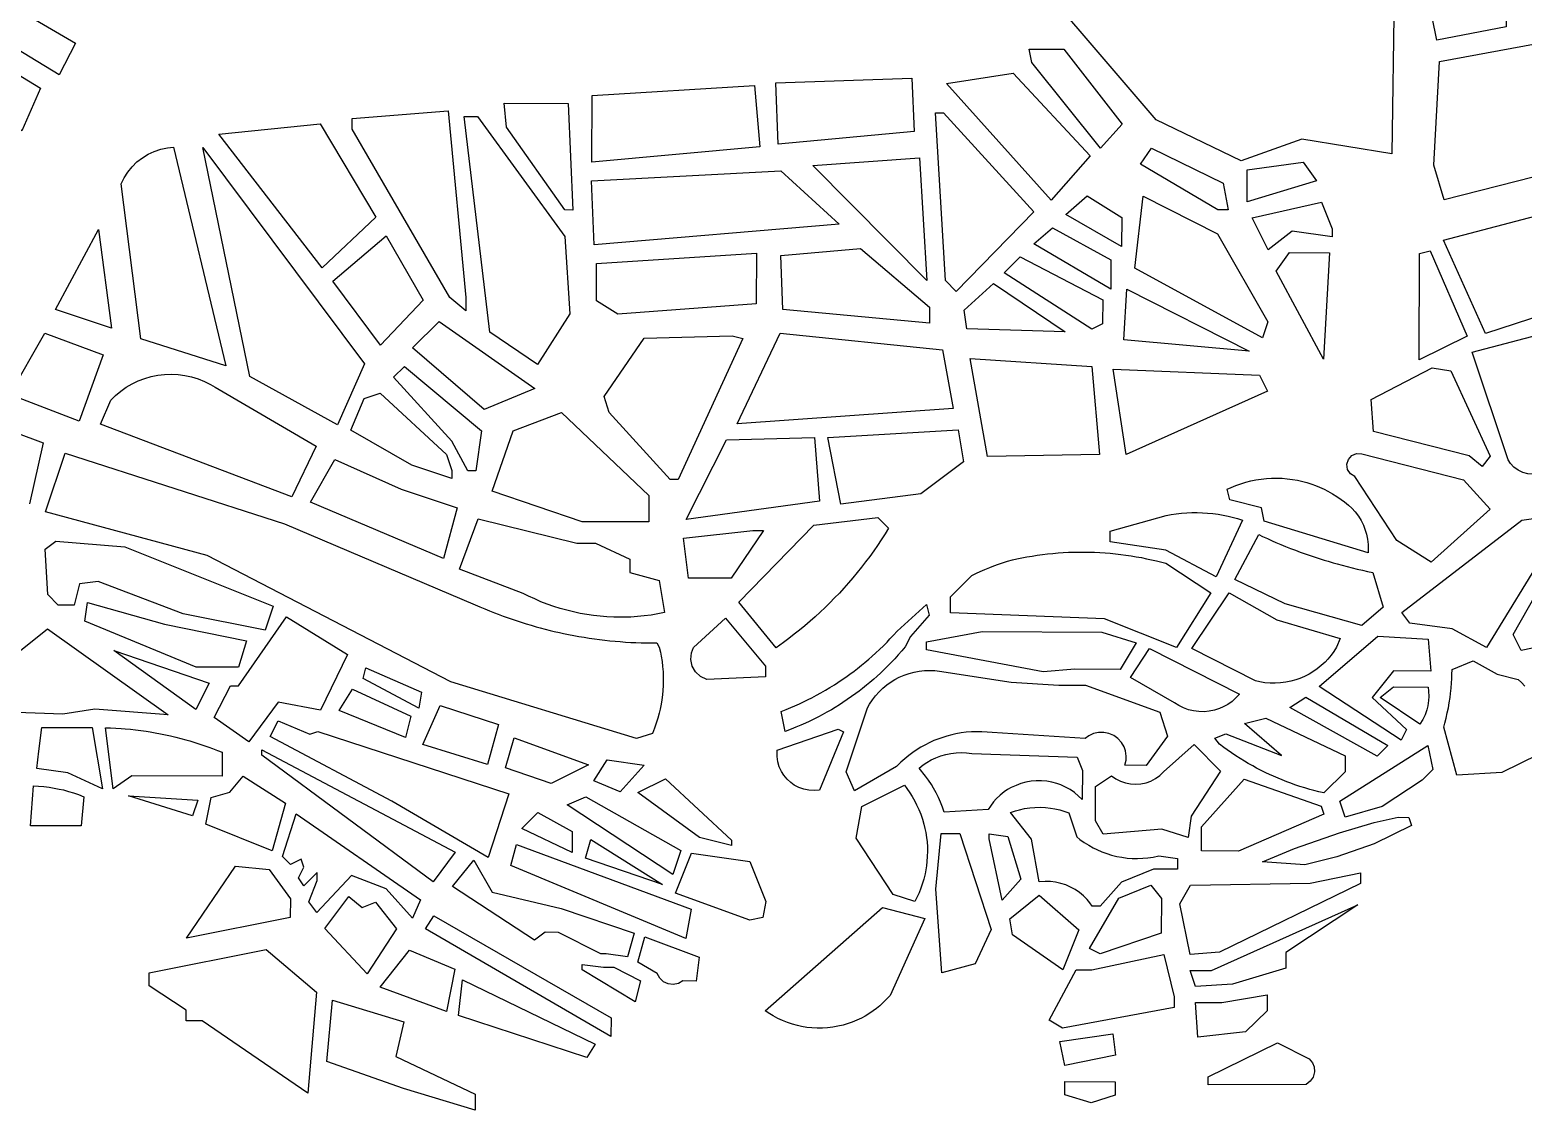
# Model space of a CAD drawing. Extents: x 407811 to 416949, y 4498993 to 4508589.
# Drawn here: x 411523 to 412237, y 4498993 to 4499510 of the extents above; entities that cross this region are included whole.
import ezdxf

# ---------------------------------------------------------------- set-up
doc = ezdxf.new("R2010")
doc.units = 0
doc.header["$LTSCALE"] = 40
doc.header["$MEASUREMENT"] = 0
doc.layers.add('υπόλοιπο θεσσαλονίκης', color=7, linetype='CONTINUOUS')

msp = doc.modelspace()

# ---------------------------------------------------------------- linework, layer by layer
at = {"layer": 'υπόλοιπο θεσσαλονίκης'}
for points in [[(411988.48, 4499884.33), (412034.96, 4499858.77), (412076.79, 4499806.49), (412115.13, 4499733.29), (412175.54, 4499527.64), (412174.38, 4499450.96), (412131.39, 4499457.93), (412102.35, 4499447.47), (412061.68, 4499467.22), (411985, 4499556.69), (411994.29, 4499728.64), (411988.48, 4499884.33)], [(412179.7, 4499585.67), (412224.38, 4499607.17), (412229.47, 4499607.15), (412229.06, 4499511.57), (412195.91, 4499505.32), (412179.7, 4499585.67)], [(411499.15, 4499511.72), (411505.58, 4499526.99), (411544.97, 4499503.9), (411537.26, 4499488.64), (411499.15, 4499511.72)], [(412197.14, 4499495.13), (412272.36, 4499508.86), (412268.27, 4499446.45), (412199.4, 4499428.86), (412194.38, 4499445.45), (412197.14, 4499495.13)], [(411471.08, 4499500.35), (411496.56, 4499501.53), (411528.32, 4499482.3), (411519.32, 4499461.94), (411471.08, 4499500.35)], [(412035.06, 4499453.6), (412002.24, 4499494.57), (412001, 4499500.95), (412017.56, 4499500.88), (412045.43, 4499465.1), (412035.06, 4499453.6)], [(411879.91, 4499484.83), (411944.89, 4499487.14), (411946.05, 4499461.64), (411881.06, 4499455.52), (411879.91, 4499484.83)], [(412011.44, 4499428.65), (411961.44, 4499484.53), (411993.3, 4499489.51), (412030.07, 4499449.87), (412011.44, 4499428.65)], [(411791.99, 4499478.78), (411869.72, 4499483.6), (411872.14, 4499454.27), (411791.85, 4499446.92), (411791.99, 4499478.78)], [(411749.94, 4499475.12), (411780.51, 4499475), (411782.84, 4499424.02), (411779.02, 4499424.04), (411751.16, 4499463.65), (411749.94, 4499475.12)], [(411723.17, 4499471.39), (411731.7, 4499382.16), (411731.68, 4499375.78), (411724.06, 4499382.18), (411677.28, 4499462.63), (411677.3, 4499467.73), (411723.17, 4499471.39)], [(411730.8, 4499468.81), (411737.17, 4499468.79), (411778.96, 4499411.29), (411781.35, 4499374.33), (411765.96, 4499350.18), (411743.1, 4499365.55), (411730.8, 4499468.81)], [(411961.03, 4499390.23), (411956.28, 4499470.53), (411960.1, 4499470.52), (412003.21, 4499423.21), (411966.1, 4499385.11), (411961.03, 4499390.23)], [(411662.98, 4499396.43), (411613.57, 4499460.32), (411662, 4499465.24), (411688.56, 4499420.54), (411662.98, 4499396.43)], [(411576.21, 4499362.35), (411566.92, 4499436.53), (411568.34, 4499439.45), (411570.08, 4499442.19), (411572.12, 4499444.72), (411574.44, 4499447), (411577, 4499449), (411579.77, 4499450.68), (411582.72, 4499452.06), (411585.8, 4499453.08), (411588.98, 4499453.75), (411591.89, 4499454.03), (411616.92, 4499349.45), (411576.21, 4499362.35)], [(411628.36, 4499344.31), (411605.9, 4499453.99), (411683.16, 4499350.48), (411670.3, 4499321.22), (411628.36, 4499344.31)], [(412054.26, 4499445.95), (412059.39, 4499453.58), (412093.71, 4499436.89), (412096.2, 4499424.13), (412091.11, 4499424.16), (412054.26, 4499445.95)], [(411948.54, 4499448.9), (411952.11, 4499390.27), (411897.57, 4499445.26), (411948.54, 4499448.9)], [(412105.2, 4499443.22), (412131.97, 4499446.95), (412138.3, 4499438), (412105.14, 4499427.93), (412105.2, 4499443.22)], [(411791.81, 4499438), (411882.28, 4499442.77), (411910.19, 4499417.17), (411792.96, 4499407.42), (411791.81, 4499438)], [(412018.49, 4499421.88), (412028.72, 4499430.76), (412045.23, 4499420.51), (412045.17, 4499406.49), (412018.49, 4499421.88)], [(412091.06, 4499412.69), (412115.08, 4499370.56), (412112.5, 4499362.92), (412051.5, 4499396.27), (412055.47, 4499430.66), (412091.06, 4499412.69)], [(412107.65, 4499420.27), (412140.8, 4499427.8), (412145.84, 4499415.03), (412145.83, 4499411.21), (412126.73, 4499413.83), (412115.23, 4499404.96), (412107.65, 4499420.27)], [(412199.12, 4499409.53), (412265.23, 4499426.98), (412276.43, 4499383.65), (412219.2, 4499364.88), (412199.12, 4499409.53)], [(411535.51, 4499376.51), (411556.05, 4499414.66), (411562.22, 4499367.49), (411535.51, 4499376.51)], [(411668.05, 4499390.04), (411693.62, 4499411.6), (411711.32, 4499380.96), (411690.84, 4499359.37), (411668.05, 4499390.04)], [(412003.14, 4499407.91), (412012.09, 4499415.53), (412040.05, 4499400.13), (412039.99, 4499386.11), (412003.14, 4499407.91)], [(411794.19, 4499398.49), (411870.64, 4499403.31), (411870.54, 4499379.1), (411804.28, 4499374.24), (411794.12, 4499380.65), (411794.19, 4499398.49)], [(411882.26, 4499402.24), (411920.33, 4499405.68), (411953.33, 4499377.52), (411953.3, 4499369.87), (411883.27, 4499376.5), (411882.26, 4499402.24)], [(411989.05, 4499393.94), (411996.75, 4499401.57), (412036.15, 4499381.03), (412036.1, 4499369.56), (412030.99, 4499367.03), (411989.05, 4499393.94)], [(412119.01, 4499394.74), (412125.41, 4499403.65), (412144.52, 4499403.57), (412141.75, 4499352.61), (412119.01, 4499394.74)], [(412210.31, 4499363.66), (412187.4, 4499352.34), (412187.66, 4499403.23), (412192.75, 4499404.47), (412210.31, 4499363.66)], [(411983.95, 4499388.87), (412018.25, 4499365.8), (411971.12, 4499367.26), (411969.89, 4499376.18), (411983.95, 4499388.87)], [(412047.63, 4499386.1), (412106.1, 4499356.56), (412046.25, 4499361.89), (412047.63, 4499386.1)], [(412212.81, 4499356.01), (412278.92, 4499373.46), (412281.41, 4499364.54), (412315.72, 4499370.71), (412322.07, 4499370.68), (412325.81, 4499359.2), (412246.79, 4499298.56), (412244.39, 4499297.86), (412241.91, 4499297.61), (412239.42, 4499297.82), (412237.01, 4499298.48), (412234.76, 4499299.55), (412232.75, 4499301.03), (412231.03, 4499302.84), (412229.92, 4499304.5), (412212.81, 4499356.01)], [(411706.12, 4499358.04), (411718.92, 4499370.74), (411764.64, 4499338.71), (411740.39, 4499328.6), (411706.12, 4499358.04)], [(411530.36, 4499365.07), (411558.34, 4499354.76), (411546.74, 4499322.95), (411513.68, 4499335.82), (411530.36, 4499365.07)], [(411816.97, 4499362.73), (411859.01, 4499363.85), (411864.1, 4499362.56), (411833.24, 4499295.13), (411829.41, 4499295.14), (411800.25, 4499327.11), (411797.74, 4499334.77), (411816.97, 4499362.73)], [(411881.94, 4499365.04), (411959.61, 4499357.11), (411964.59, 4499329.05), (411861.38, 4499321.79), (411881.94, 4499365.04)], [(411972.83, 4499353.05), (412030.91, 4499349.2), (412034.55, 4499307.14), (411981.05, 4499306.06), (411972.83, 4499353.05)], [(411648.49, 4499286.89), (411556.93, 4499321.63), (411561.88, 4499333.03), (411564.19, 4499335.31), (411566.68, 4499337.39), (411569.34, 4499339.26), (411572.14, 4499340.91), (411575.07, 4499342.31), (411578.11, 4499343.47), (411581.23, 4499344.37), (411584.41, 4499345.01), (411587.64, 4499345.4), (411590.89, 4499345.5), (411594.13, 4499345.34), (411597.35, 4499344.91), (411600.53, 4499344.21), (411603.63, 4499343.26), (411606.65, 4499342.05), (411609.56, 4499340.6), (411611.78, 4499339.27), (411660.06, 4499311.06), (411648.49, 4499286.89)], [(411697.15, 4499344.06), (411702.26, 4499349.14), (411739.07, 4499318.42), (411736.44, 4499299.32), (411732.62, 4499299.33), (411725.04, 4499313.38), (411697.15, 4499344.06)], [(412041.1, 4499347.89), (412111.15, 4499345.08), (412114.94, 4499337.41), (412047.29, 4499307.09), (412041.1, 4499347.89)], [(412164.45, 4499333.37), (412193.73, 4499348.48), (412202.61, 4499347.16), (412221.44, 4499306.34), (412217.6, 4499301.27), (412211.28, 4499306.4), (412165.64, 4499318.1), (412164.45, 4499333.37)], [(411676.65, 4499318.64), (411683.09, 4499333.91), (411690.74, 4499336.43), (411722.46, 4499307.01), (411724.98, 4499299.35), (411724.96, 4499295.53), (411705.88, 4499301.97), (411676.65, 4499318.64)], [(411744.22, 4499289.47), (411754.36, 4499318.36), (411777.33, 4499327.2), (411819.19, 4499287.53), (411819.14, 4499274.8), (411787.29, 4499274.91), (411744.22, 4499289.47)], [(411904.66, 4499315.25), (411967.09, 4499318.85), (411969.57, 4499303.55), (411949.13, 4499288.34), (411910.89, 4499283.38), (411904.66, 4499315.25)], [(411856.25, 4499314.16), (411898.29, 4499315.28), (411900.7, 4499284.69), (411836.98, 4499276.01), (411856.25, 4499314.16)], [(411540.11, 4499307.67), (411644.9, 4499273.91), (411736.11, 4499235.22), (411738.39, 4499234.22), (411740.69, 4499233.24), (411743.01, 4499232.29), (411745.33, 4499231.37), (411747.19, 4499230.64), (411749.53, 4499229.78), (411751.42, 4499229.09), (411753.78, 4499228.28), (411755.67, 4499227.63), (411758.05, 4499226.86), (411760.43, 4499226.12), (411762.83, 4499225.4), (411765.23, 4499224.71), (411767.16, 4499224.18), (411769.57, 4499223.54), (411772, 4499222.94), (411773.94, 4499222.47), (411776.38, 4499221.92), (411778.33, 4499221.49), (411780.78, 4499220.99), (411783.24, 4499220.51), (411785.69, 4499220.07), (411788.16, 4499219.65), (411790.63, 4499219.27), (411793.1, 4499218.91), (411795.58, 4499218.59), (411798.06, 4499218.29), (411800.54, 4499218.02), (411803.03, 4499217.78), (411805.52, 4499217.56), (411808.02, 4499217.38), (411810.51, 4499217.23), (411813.01, 4499217.11), (411815.5, 4499217.02), (411818, 4499216.95), (411820.5, 4499216.92), (411823, 4499216.92), (411824.12, 4499214.99), (411824.68, 4499212.56), (411825.06, 4499210.59), (411825.45, 4499208.13), (411825.74, 4499205.65), (411825.94, 4499203.15), (411826.03, 4499201.15), (411826.06, 4499199.15), (411826.01, 4499196.65), (411825.86, 4499194.17), (411825.67, 4499192.17), (411825.36, 4499189.69), (411825.03, 4499187.72), (411824.55, 4499185.27), (411824.09, 4499183.32), (411823.43, 4499180.91), (411822.69, 4499178.53), (411821.85, 4499176.17), (411820.85, 4499173.68), (411813.22, 4499171.18), (411724.49, 4499198.39), (411608.01, 4499258.84), (411530.67, 4499279.63), (411540.11, 4499307.67)], [(411657.4, 4499284.31), (411668.95, 4499304.66), (411700.74, 4499290.53), (411727.45, 4499281.5), (411720.98, 4499257.32), (411657.4, 4499284.31)], [(412208.68, 4499294.96), (412221.31, 4499280.89), (412193.25, 4499255.6), (412176.8, 4499265.87), (412156.64, 4499296.51), (412154.54, 4499297.84), (412153.2, 4499299.92), (412152.86, 4499302.38), (412153.59, 4499304.75), (412155.25, 4499306.59), (412157.54, 4499307.55), (412160.02, 4499307.46), (412208.68, 4499294.96)], [(412095.67, 4499290.49), (412097.49, 4499291.33), (412099.8, 4499292.27), (412102.16, 4499293.1), (412104.55, 4499293.83), (412106.97, 4499294.44), (412109.42, 4499294.94), (412111.89, 4499295.32), (412114.38, 4499295.58), (412116.87, 4499295.73), (412119.37, 4499295.76), (412121.87, 4499295.68), (412124.36, 4499295.48), (412126.84, 4499295.16), (412129.3, 4499294.73), (412131.25, 4499294.3), (412133.67, 4499293.66), (412136.05, 4499292.92), (412137.93, 4499292.23), (412139.79, 4499291.48), (412142.06, 4499290.45), (412143.85, 4499289.54), (412146.03, 4499288.33), (412148.15, 4499287), (412150.2, 4499285.59), (412151.8, 4499284.38), (412153.73, 4499282.8), (412155.19, 4499281.43), (412156.87, 4499279.58), (412158.38, 4499277.59), (412159.69, 4499275.46), (412160.8, 4499273.23), (412161.7, 4499270.9), (412162.26, 4499268.97), (412162.76, 4499266.53), (412163.04, 4499264.04), (412162.99, 4499260.05), (412113.37, 4499275.13), (412112.13, 4499281.5), (412096.92, 4499285.4), (412095.67, 4499290.49)], [(411728.6, 4499252.19), (411737.62, 4499276.37), (411784.7, 4499264.73), (411793.62, 4499264.69), (411810.14, 4499256.99), (411810.12, 4499250.62), (411824.11, 4499246.74), (411826.59, 4499231.44), (411823.4, 4499230.82), (411820.2, 4499230.28), (411816.97, 4499229.87), (411813.74, 4499229.55), (411810.5, 4499229.34), (411807.25, 4499229.24), (411802.37, 4499229.28), (411799.13, 4499229.43), (411795.89, 4499229.69), (411792.66, 4499230.06), (411789.44, 4499230.53), (411786.24, 4499231.1), (411783.07, 4499231.78), (411779.91, 4499232.56), (411776.78, 4499233.43), (411773.68, 4499234.42), (411770.62, 4499235.5), (411767.59, 4499236.68), (411764.6, 4499237.96), (411761.66, 4499239.33), (411759.12, 4499240.61), (411728.6, 4499252.19)], [(411862.24, 4499236.45), (411898.11, 4499273.23), (411928.7, 4499276.94), (411933.77, 4499271.82), (411932.06, 4499269.06), (411930.3, 4499266.33), (411928.49, 4499263.62), (411926.64, 4499260.96), (411924.74, 4499258.32), (411922.8, 4499255.71), (411920.81, 4499253.14), (411918.78, 4499250.6), (411916.71, 4499248.1), (411914.59, 4499245.63), (411912.43, 4499243.21), (411910.23, 4499240.81), (411907.99, 4499238.46), (411905.71, 4499236.15), (411903.39, 4499233.87), (411901.03, 4499231.63), (411898.64, 4499229.43), (411896.2, 4499227.28), (411893.73, 4499225.17), (411891.23, 4499223.1), (411888.68, 4499221.07), (411886.11, 4499219.09), (411883.5, 4499217.15), (411880.02, 4499214.67), (411862.24, 4499236.45)], [(412090.38, 4499248.53), (412066.32, 4499261.39), (412039.68, 4499265.36), (412039.71, 4499270.44), (412066.41, 4499277.93), (412068.87, 4499278.37), (412071.34, 4499278.72), (412073.83, 4499278.98), (412076.32, 4499279.16), (412078.82, 4499279.26), (412081.32, 4499279.27), (412083.81, 4499279.19), (412086.31, 4499279.03), (412088.8, 4499278.78), (412091.27, 4499278.46), (412093.74, 4499278.04), (412096.19, 4499277.54), (412098.62, 4499276.96), (412100.54, 4499276.43), (412102.93, 4499275.7), (412090.38, 4499248.53)], [(412179.16, 4499231.5), (412236.51, 4499275.72), (412245.41, 4499276.94), (412252.98, 4499267.99), (412249.14, 4499262.92), (412219.69, 4499214.73), (412203.24, 4499223.73), (412182.94, 4499226.39), (412179.16, 4499231.5)], [(411835.66, 4499267.09), (411868.8, 4499270.78), (411873.89, 4499270.77), (411858.51, 4499247.89), (411838.13, 4499247.96), (411835.66, 4499267.09)], [(412110.79, 4499268.78), (412112.6, 4499267.92), (412114.87, 4499266.87), (412117.15, 4499265.85), (412118.98, 4499265.05), (412121.29, 4499264.08), (412123.6, 4499263.12), (412125.92, 4499262.19), (412128.25, 4499261.29), (412130.59, 4499260.42), (412132.94, 4499259.57), (412135.3, 4499258.74), (412137.67, 4499257.94), (412139.57, 4499257.32), (412141.95, 4499256.57), (412143.86, 4499255.98), (412146.26, 4499255.28), (412148.19, 4499254.73), (412150.6, 4499254.07), (412153.02, 4499253.44), (412155.44, 4499252.84), (412157.87, 4499252.26), (412160.31, 4499251.71), (412162.75, 4499251.18), (412165.29, 4499250.66), (412170.28, 4499234.1), (412160.08, 4499225.24), (412123.32, 4499235.63), (412099.26, 4499247.21), (412110.79, 4499268.78)], [(411535.68, 4499265.6), (411568.67, 4499262.88), (411639.62, 4499234.49), (411635.75, 4499223.06), (411596.44, 4499230.91), (411555.89, 4499246.4), (411547, 4499245.18), (411544.41, 4499235.02), (411536.79, 4499235.06), (411531.74, 4499240.18), (411530.58, 4499261.81), (411535.68, 4499265.6)], [(412071.42, 4499214.7), (412036.95, 4499228.47), (411963.33, 4499231.42), (411963.37, 4499239.06), (411973.58, 4499249.18), (411975.75, 4499250.27), (411977.56, 4499251.13), (411979.84, 4499252.14), (411982.16, 4499253.09), (411984.02, 4499253.81), (411986.38, 4499254.64), (411988.28, 4499255.27), (411990.67, 4499255.98), (411993.08, 4499256.63), (411995.03, 4499257.11), (411997.47, 4499257.64), (411999.92, 4499258.1), (412002.39, 4499258.52), (412004.86, 4499258.9), (412007.34, 4499259.23), (412009.82, 4499259.52), (412012.31, 4499259.77), (412014.8, 4499259.98), (412017.29, 4499260.15), (412019.79, 4499260.28), (412022.28, 4499260.36), (412024.78, 4499260.41), (412027.28, 4499260.41), (412029.78, 4499260.37), (412032.28, 4499260.29), (412034.78, 4499260.17), (412037.27, 4499260.01), (412039.76, 4499259.82), (412042.25, 4499259.58), (412044.73, 4499259.29), (412047.21, 4499258.96), (412049.68, 4499258.6), (412052.15, 4499258.19), (412054.61, 4499257.74), (412057.06, 4499257.25), (412059.5, 4499256.72), (412061.93, 4499256.16), (412064.36, 4499255.55), (412066.29, 4499255.02), (412087.8, 4499240.91), (412071.42, 4499214.7)], [(412096.68, 4499240.86), (412119.47, 4499228.01), (412149.64, 4499219.01), (412147.9, 4499214.9), (412146.58, 4499212.79), (412145.41, 4499211.16), (412143.82, 4499209.24), (412142.45, 4499207.78), (412140.62, 4499206.08), (412138.67, 4499204.51), (412136.62, 4499203.09), (412134.9, 4499202.06), (412132.68, 4499200.92), (412130.38, 4499199.94), (412128.5, 4499199.28), (412126.09, 4499198.6), (412123.64, 4499198.11), (412121.16, 4499197.79), (412118.67, 4499197.65), (412116.17, 4499197.7), (412113.68, 4499197.92), (412111.21, 4499198.33), (412109.16, 4499198.8), (412078.77, 4499214.24), (412096.68, 4499240.86)], [(411549.44, 4499227.35), (411550.76, 4499236.25), (411587.52, 4499225.87), (411626.84, 4499218.01), (411622.96, 4499205.31), (411602.65, 4499205.43), (411549.44, 4499227.35)], [(411882.44, 4499184.22), (411884.77, 4499185.13), (411887.09, 4499186.07), (411888.92, 4499186.86), (411891.21, 4499187.87), (411893.02, 4499188.72), (411895.27, 4499189.81), (411897.05, 4499190.72), (411899.26, 4499191.88), (411901.45, 4499193.09), (411903.62, 4499194.33), (411905.76, 4499195.62), (411907.88, 4499196.93), (411909.56, 4499198.02), (411911.64, 4499199.41), (411913.29, 4499200.55), (411915.32, 4499202), (411917.32, 4499203.49), (411918.91, 4499204.71), (411920.86, 4499206.27), (411922.41, 4499207.54), (411924.31, 4499209.15), (411925.81, 4499210.48), (411927.67, 4499212.15), (411929.49, 4499213.86), (411931.28, 4499215.61), (411933.03, 4499217.38), (411934.42, 4499218.83), (411936.12, 4499220.66), (411937.9, 4499222.65), (411951.93, 4499235.3), (411953.17, 4499230.21), (411944.23, 4499220.08), (411941.67, 4499215), (411940.05, 4499213.09), (411938.41, 4499211.21), (411936.72, 4499209.37), (411935.01, 4499207.55), (411933.61, 4499206.12), (411931.83, 4499204.37), (411930.02, 4499202.64), (411928.18, 4499200.95), (411926.68, 4499199.62), (411924.79, 4499198), (411923.25, 4499196.72), (411921.3, 4499195.16), (411919.72, 4499193.93), (411918.12, 4499192.73), (411916.09, 4499191.27), (411914.04, 4499189.84), (411911.96, 4499188.45), (411910.28, 4499187.36), (411908.16, 4499186.05), (411906.45, 4499185.02), (411904.28, 4499183.78), (411902.09, 4499182.57), (411900.32, 4499181.63), (411898.1, 4499180.5), (411895.85, 4499179.42), (411894.04, 4499178.57), (411891.75, 4499177.56), (411889.45, 4499176.58), (411887.13, 4499175.66), (411884.33, 4499174.6), (411882.44, 4499184.22)], [(411589.41, 4499182.52), (411554.3, 4499185.33), (411539.06, 4499182.87), (411494.63, 4499184.4), (411492.13, 4499192.04), (411531.65, 4499223.63), (411589.41, 4499182.52)], [(411645.94, 4499229.37), (411675.05, 4499211.39), (411662.21, 4499184.73), (411641.92, 4499188.67), (411627.86, 4499169.66), (411611.41, 4499181.2), (411619.11, 4499196.43), (411622.92, 4499196.4), (411645.94, 4499229.37)], [(411855.88, 4499228.79), (411874.89, 4499205.78), (411874.87, 4499200.68), (411846.84, 4499199.51), (411843.9, 4499200.88), (411841.52, 4499203.07), (411839.91, 4499205.88), (411839.22, 4499209.05), (411839.52, 4499212.27), (411840.53, 4499214.83), (411855.88, 4499228.79)], [(412052.13, 4499216.93), (412044.44, 4499204.25), (412022.86, 4499204.37), (412007.62, 4499203.19), (411951.82, 4499213.67), (411951.84, 4499217.49), (411978.52, 4499222.43), (412035.65, 4499222.11), (412052.13, 4499216.93)], [(412139.62, 4499196.08), (412167.67, 4499220.11), (412191.79, 4499218.71), (412192.98, 4499203.43), (412175.2, 4499203.52), (412164.98, 4499190.86), (412181.41, 4499175.5), (412178.84, 4499170.42), (412139.62, 4499196.08)], [(411602.55, 4499185.07), (411563.34, 4499213.28), (411608.96, 4499197.76), (411602.55, 4499185.07)], [(412058.46, 4499214.36), (412101.51, 4499192.48), (412099.83, 4499190.63), (412097.97, 4499188.98), (412095.93, 4499187.53), (412093.74, 4499186.33), (412091.91, 4499185.53), (412089.53, 4499184.77), (412087.08, 4499184.28), (412084.59, 4499184.05), (412082.09, 4499184.09), (412079.62, 4499184.41), (412077.19, 4499185), (412074.84, 4499185.86), (412072.6, 4499186.96), (412070.49, 4499188.3), (412049.5, 4499200.4), (412058.46, 4499214.36)], [(411682.6, 4499199.89), (411683.9, 4499204.97), (411710.5, 4499193.37), (411709.19, 4499185.75), (411682.6, 4499199.89)], [(411917.5, 4499146.15), (411913.43, 4499155.36), (411923.74, 4499185.84), (411924.71, 4499187.59), (411926.07, 4499189.68), (411927.58, 4499191.67), (411929.24, 4499193.54), (411931.03, 4499195.28), (411932.95, 4499196.88), (411934.57, 4499198.06), (411936.69, 4499199.38), (411938.9, 4499200.55), (411941.19, 4499201.54), (411943.55, 4499202.36), (411945.96, 4499203), (411948.42, 4499203.45), (411950.9, 4499203.72), (411953.4, 4499203.81), (411955.9, 4499203.7), (411958.11, 4499203.46), (411992.36, 4499198.18), (412015.21, 4499196.78), (412027.9, 4499196.71), (412063.38, 4499183.78), (412067.13, 4499172.31), (412056.9, 4499158.38), (412046.75, 4499158.44), (412047.32, 4499160.86), (412047.4, 4499162.86), (412047.03, 4499165.32), (412046.37, 4499167.21), (412045.11, 4499169.36), (412043.43, 4499171.2), (412041.4, 4499172.66), (412039.11, 4499173.65), (412036.67, 4499174.14), (412034.17, 4499174.11), (412031.74, 4499173.56), (412029.48, 4499172.51), (412027.77, 4499171.26), (411983.35, 4499174.05), (411980.86, 4499174.32), (411978.37, 4499174.46), (411975.87, 4499174.49), (411973.37, 4499174.41), (411970.88, 4499174.2), (411968.4, 4499173.88), (411965.94, 4499173.45), (411963.99, 4499173.02), (411961.57, 4499172.38), (411959.66, 4499171.79), (411957.31, 4499170.96), (411955.46, 4499170.2), (411953.18, 4499169.17), (411951.4, 4499168.26), (411949.22, 4499167.05), (411947.51, 4499166), (411945.44, 4499164.6), (411943.44, 4499163.11), (411941.51, 4499161.52), (411939.65, 4499159.85), (411937.56, 4499157.76), (411917.5, 4499146.15)], [(411671.1, 4499184.69), (411677.5, 4499194.83), (411705.36, 4499181.96), (411702.77, 4499171.79), (411671.1, 4499184.69)], [(412168.79, 4499190.84), (412175.16, 4499195.9), (412191.67, 4499195.8), (412191.96, 4499193.82), (412192.08, 4499191.33), (412191.98, 4499189.33), (412191.61, 4499186.87), (412191.13, 4499184.92), (412190.3, 4499182.56), (412189.22, 4499180.32), (412187.77, 4499178.01), (412168.79, 4499190.84)], [(412125.6, 4499185.99), (412133.24, 4499191.03), (412172.48, 4499167.91), (412167.38, 4499162.86), (412125.6, 4499185.99)], [(411711.03, 4499168.35), (411719.35, 4499186.96), (411747.24, 4499177.9), (411742.06, 4499158.85), (411711.03, 4499168.35)], [(412114.15, 4499180.96), (412152.14, 4499162.93), (412152.1, 4499155.31), (412141.89, 4499145.18), (412139.46, 4499145.75), (412137.04, 4499146.36), (412135.11, 4499146.89), (412132.71, 4499147.59), (412130.32, 4499148.33), (412127.95, 4499149.12), (412126.07, 4499149.79), (412124.2, 4499150.5), (412121.87, 4499151.4), (412120.02, 4499152.18), (412117.73, 4499153.16), (412115.91, 4499153.99), (412114.1, 4499154.85), (412111.87, 4499155.96), (412109.65, 4499157.12), (412107.89, 4499158.08), (412105.72, 4499159.31), (412104, 4499160.33), (412101.87, 4499161.64), (412099.77, 4499162.99), (412097.69, 4499164.39), (412095.65, 4499165.81), (412094.03, 4499166.99), (412092.03, 4499168.49), (412089.82, 4499171.35), (412095.07, 4499173.43), (412121.67, 4499163.1), (412103.98, 4499178.48), (412114.15, 4499180.96)], [(411526.58, 4499156.81), (411527.54, 4499165.12), (411528.87, 4499176.56), (411552.99, 4499176.43), (411557.92, 4499147.14), (411541.45, 4499154.87), (411526.58, 4499156.81)], [(411562.99, 4499147.11), (411559.34, 4499176.4), (411561.83, 4499176.33), (411564.33, 4499176.21), (411566.82, 4499176.05), (411568.82, 4499175.88), (411571.31, 4499175.65), (411573.79, 4499175.39), (411576.27, 4499175.08), (411578.75, 4499174.73), (411580.72, 4499174.41), (411583.18, 4499174), (411585.64, 4499173.54), (411588.09, 4499173.04), (411590.53, 4499172.49), (411592.96, 4499171.91), (411595.38, 4499171.29), (411597.79, 4499170.64), (411599.72, 4499170.08), (411602.11, 4499169.36), (411604.01, 4499168.75), (411606.38, 4499167.95), (411608.74, 4499167.13), (411610.61, 4499166.42), (411612.94, 4499165.53), (411615.13, 4499164.64), (411615.08, 4499153.18), (411571.91, 4499153.42), (411562.99, 4499147.11)], [(411742.37, 4499114.34), (411696.26, 4499141.28), (411638.03, 4499172.15), (411641.87, 4499179.76), (411657.07, 4499173.32), (411660.89, 4499174.56), (411752.14, 4499144.79), (411742.37, 4499114.34)], [(411880.47, 4499165.71), (411909.73, 4499175.73), (411912.26, 4499174.44), (411900.69, 4499146.52), (411898.2, 4499146.32), (411895.71, 4499146.48), (411893.26, 4499146.98), (411890.91, 4499147.82), (411888.7, 4499148.99), (411887.07, 4499150.15), (411885.23, 4499151.83), (411883.64, 4499153.76), (411882.58, 4499155.46), (411881.53, 4499157.72), (411880.82, 4499160.11), (411880.44, 4499162.58), (411880.47, 4499165.71)], [(411716.05, 4499102.64), (411634.17, 4499163.26), (411634.18, 4499165.81), (411726.61, 4499116.94), (411716.05, 4499102.64)], [(411750.58, 4499157.28), (411754.82, 4499171.5), (411790.3, 4499158.58), (411772.48, 4499149.77), (411750.58, 4499157.28)], [(412079.81, 4499168.42), (412092.43, 4499155.63), (412078.36, 4499134.08), (412077.04, 4499123.91), (412064.36, 4499127.8), (412036.42, 4499125.4), (412032.64, 4499131.79), (412032.73, 4499148.33), (412040.37, 4499153.37), (412042.42, 4499151.94), (412044.64, 4499150.8), (412046.99, 4499149.97), (412049.44, 4499149.48), (412051.93, 4499149.32), (412054.42, 4499149.5), (412056.86, 4499150.02), (412059.21, 4499150.87), (412061.42, 4499152.03), (412063.45, 4499153.49), (412065.27, 4499155.21), (412079.81, 4499168.42)], [(412149.49, 4499141.32), (412191.52, 4499167.81), (412194, 4499156.34), (412188.9, 4499151.29), (412169.79, 4499138.66), (412151.99, 4499133.67), (412149.49, 4499141.32)], [(411792.8, 4499150.94), (411799.2, 4499161.08), (411816.96, 4499158.43), (411805.47, 4499145.77), (411792.8, 4499150.94)], [(411948.36, 4499157.06), (411950.32, 4499158.6), (411951.98, 4499159.72), (411954.15, 4499160.96), (411956.41, 4499162.03), (411958.75, 4499162.91), (411961.15, 4499163.6), (411963.6, 4499164.09), (411966.08, 4499164.39), (411968.58, 4499164.48), (411971.07, 4499164.38), (411973.55, 4499164.08), (412023.91, 4499162.37), (412026.42, 4499156), (412026.35, 4499142), (412022.64, 4499145.35), (412020.58, 4499146.77), (412018.41, 4499147.99), (412016.13, 4499149.02), (412014.25, 4499149.7), (412011.84, 4499150.35), (412009.38, 4499150.8), (412006.89, 4499151.02), (412004.39, 4499151.02), (412001.9, 4499150.79), (411999.44, 4499150.35), (411997.03, 4499149.7), (411994.69, 4499148.83), (411992.43, 4499147.77), (411990.7, 4499146.77), (411989.04, 4499145.65), (411987.09, 4499144.09), (411985.28, 4499142.37), (411983.94, 4499140.88), (411982.43, 4499138.9), (411981.35, 4499137.21), (411960.3, 4499136.01), (411959.5, 4499138.38), (411958.6, 4499140.71), (411957.6, 4499143), (411956.5, 4499145.24), (411955.31, 4499147.43), (411954.29, 4499149.16), (411952.93, 4499151.25), (411951.48, 4499153.29), (411948.36, 4499157.06)], [(411607.34, 4499130.33), (411609.94, 4499143.04), (411618.84, 4499145.53), (411625.23, 4499153.14), (411645.48, 4499140.29), (411639.01, 4499117.43), (411607.34, 4499130.33)], [(411813.85, 4499145.47), (411827.08, 4499152.01), (411858.67, 4499122.58), (411858.66, 4499120.03), (411843.44, 4499123.92), (411813.85, 4499145.47)], [(412103.84, 4499151.76), (412140.59, 4499138.83), (412141.84, 4499135), (412101.12, 4499117.42), (412083.35, 4499117.51), (412083.41, 4499128.96), (412103.84, 4499151.76)], [(411524.91, 4499148.6), (411527.41, 4499148.47), (411529.9, 4499148.26), (411532.38, 4499147.95), (411534.85, 4499147.55), (411537.3, 4499147.06), (411539.25, 4499146.6), (411541.66, 4499145.95), (411544.05, 4499145.22), (411546.41, 4499144.39), (411549.01, 4499143.37), (411547.67, 4499129.38), (411523.55, 4499129.52), (411524.91, 4499148.6)], [(411920.96, 4499138.77), (411941.32, 4499148.84), (411942.54, 4499147.24), (411943.96, 4499145.2), (411945.03, 4499143.51), (411946.27, 4499141.33), (411947.18, 4499139.55), (411948.22, 4499137.28), (411949.15, 4499134.96), (411949.97, 4499132.6), (411950.66, 4499130.2), (411951.13, 4499128.26), (411951.53, 4499126.29), (411951.92, 4499123.83), (411952.14, 4499121.84), (411952.3, 4499119.35), (411952.35, 4499117.35), (411952.29, 4499114.85), (411952.11, 4499112.36), (411951.88, 4499110.37), (411951.58, 4499108.4), (411951.19, 4499106.43), (411950.6, 4499104.01), (411950.04, 4499102.09), (411949.24, 4499099.72), (411948.32, 4499097.4), (411947.51, 4499095.57), (411946.39, 4499093.33), (411935.98, 4499096.69), (411918.34, 4499123.51), (411920.96, 4499138.77)], [(411570.37, 4499143.81), (411603.59, 4499141.8), (411601.01, 4499134.17), (411570.37, 4499143.81)], [(411780.04, 4499139.55), (411788.95, 4499143.32), (411834.52, 4499117.62), (411830.65, 4499106.19), (411780.04, 4499139.55)], [(412031.16, 4499091.07), (412029.99, 4499092.7), (412028.7, 4499094.23), (412026.94, 4499095.99), (412025.01, 4499097.58), (412022.94, 4499098.99), (412020.75, 4499100.19), (412018.46, 4499101.18), (412016.08, 4499101.95), (412013.64, 4499102.49), (412011.16, 4499102.8), (412008.67, 4499102.88), (412005.83, 4499102.67), (412002.13, 4499123.05), (411992.04, 4499135.83), (411994.41, 4499136.63), (411996.33, 4499137.16), (411998.78, 4499137.69), (412001.25, 4499138.06), (412003.74, 4499138.27), (412006.24, 4499138.32), (412008.73, 4499138.21), (412011.22, 4499137.95), (412013.19, 4499137.62), (412015.63, 4499137.07), (412018.03, 4499136.37), (412019.97, 4499135.68), (412023.72, 4499124.2), (412025.28, 4499122.96), (412027.32, 4499121.51), (412029.43, 4499120.17), (412031.61, 4499118.95), (412033.4, 4499118.06), (412035.69, 4499117.06), (412038.04, 4499116.2), (412040.42, 4499115.47), (412042.85, 4499114.86), (412045.31, 4499114.4), (412047.78, 4499114.07), (412050.27, 4499113.88), (412052.77, 4499113.82), (412055.27, 4499113.92), (412057.76, 4499114.14), (412060.23, 4499114.5), (412063.03, 4499115.07), (412071.91, 4499113.76), (412071.88, 4499108.67), (412060.45, 4499108.73), (412045.19, 4499102.46), (412034.97, 4499091.06), (412031.16, 4499091.07)], [(411650.53, 4499135.17), (411709.98, 4499094.13), (411706.13, 4499085.25), (411693.51, 4499099.31), (411677.04, 4499105.77), (411660.44, 4499088.05), (411656.66, 4499093.15), (411660.52, 4499103.31), (411660.54, 4499107.13), (411654.16, 4499100.8), (411651.64, 4499104.64), (411654.21, 4499109.7), (411652.96, 4499113.53), (411647.86, 4499111.02), (411644.08, 4499114.85), (411650.53, 4499135.17)], [(411766.06, 4499135.81), (411782.52, 4499126.81), (411782.47, 4499116.63), (411758.4, 4499128.21), (411766.06, 4499135.81)], [(412112.52, 4499112.26), (412127.79, 4499118.54), (412149.41, 4499126.06), (412165.94, 4499131.05), (412177.38, 4499133.53), (412182.46, 4499133.5), (412183.71, 4499129.68), (412165.89, 4499120.87), (412148.08, 4499114.6), (412132.83, 4499110.87), (412112.52, 4499112.26)], [(411825.69, 4499101.35), (411788.8, 4499114.05), (411791.38, 4499122.95), (411825.69, 4499101.35)], [(411959.18, 4499059.13), (411956.3, 4499099.12), (411958.98, 4499125.84), (411967.87, 4499125.78), (411982.86, 4499079.89), (411975.16, 4499063.4), (411959.18, 4499059.13)], [(411988.01, 4499093.86), (411981.82, 4499123.17), (411981.83, 4499125.71), (411990.71, 4499124.38), (411996.95, 4499103.99), (411988.01, 4499093.86)], [(411755.83, 4499120.6), (411839.45, 4499089.6), (411836.84, 4499075.61), (411753.23, 4499110.43), (411755.83, 4499120.6)], [(411831.88, 4499097.28), (411839.59, 4499116.31), (411867.5, 4499112.34), (411875.02, 4499093.22), (411873.71, 4499085.59), (411867.36, 4499084.35), (411831.88, 4499097.28)], [(411621.5, 4499110.14), (411637.7, 4499108.53), (411647.78, 4499094.47), (411647.73, 4499085.57), (411598.17, 4499075.66), (411621.5, 4499110.14)], [(411812.12, 4499078.19), (411808.87, 4499066.86), (411798.72, 4499068.19), (411796.18, 4499068.2), (411775.92, 4499078.5), (411769.57, 4499078.53), (411764.47, 4499074.75), (411725.25, 4499100.41), (411735.47, 4499113.08), (411744.28, 4499097.76), (411777.25, 4499089.94), (411812.12, 4499078.19)], [(412078.02, 4499067.92), (412073.06, 4499092.12), (412078.19, 4499101), (412135.32, 4499101.96), (412159.47, 4499106.91), (412159.44, 4499101.82), (412091.99, 4499069.11), (412078.02, 4499067.92)], [(411664.21, 4499080.38), (411675.71, 4499095.59), (411682.04, 4499090.47), (411688.4, 4499092.98), (411698.49, 4499080.2), (411684.41, 4499058.64), (411664.21, 4499080.38)], [(412005.8, 4499096.31), (412024.76, 4499079.66), (412017.04, 4499060.62), (411993.01, 4499077.3), (411991.78, 4499084.94), (412005.8, 4499096.31)], [(412029.79, 4499070.72), (412043.88, 4499094.82), (412059.14, 4499101.1), (412064.19, 4499094.72), (412064.1, 4499078.17), (412034.85, 4499068.16), (412029.79, 4499070.72)], [(411874.75, 4499041.05), (411930.87, 4499090.36), (411951.15, 4499085.16), (411934.46, 4499048.35), (411932.79, 4499046.49), (411931.38, 4499045.07), (411929.54, 4499043.39), (411927.99, 4499042.12), (411926.39, 4499040.92), (411924.74, 4499039.79), (411922.61, 4499038.49), (411920.85, 4499037.53), (411918.59, 4499036.46), (411916.28, 4499035.52), (411914.4, 4499034.85), (411912, 4499034.14), (411909.57, 4499033.57), (411907.11, 4499033.14), (411904.63, 4499032.85), (411902.13, 4499032.69), (411899.63, 4499032.67), (411897.14, 4499032.8), (411894.65, 4499033.07), (411892.19, 4499033.48), (411890.23, 4499033.91), (411887.82, 4499034.57), (411885.45, 4499035.36), (411883.13, 4499036.29), (411880.87, 4499037.34), (411878.66, 4499038.52), (411876.95, 4499039.56), (411874.75, 4499041.05)], [(412077.98, 4499060.28), (412088.13, 4499060.22), (412158.12, 4499091.65), (412123.72, 4499068.93), (412123.68, 4499061.3), (412098.25, 4499053.8), (412080.48, 4499052.63), (412077.98, 4499060.28)], [(411712.45, 4499080.12), (411716.29, 4499086.46), (411801.1, 4499037.64), (411801.05, 4499028.73), (411712.45, 4499080.12)], [(411817.21, 4499076.29), (411843.14, 4499066.67), (411841.82, 4499055.23), (411835.47, 4499055.26), (411833.3, 4499054.03), (411830.86, 4499053.55), (411828.39, 4499053.85), (411826.14, 4499054.91), (411824.34, 4499056.64), (411823.17, 4499058.83), (411813.93, 4499064.29), (411817.21, 4499076.29)], [(411636.23, 4499070.36), (411660.24, 4499049.87), (411656.18, 4499001.55), (411605.58, 4499036.17), (411597.97, 4499036.22), (411597.99, 4499041.31), (411580.28, 4499052.86), (411580.31, 4499059.22), (411636.23, 4499070.36)], [(411690.72, 4499052.25), (411704.78, 4499069.98), (411726.32, 4499060.96), (411722.4, 4499040.62), (411690.72, 4499052.25)], [(412010.57, 4499036.48), (412023.39, 4499060.58), (412031, 4499060.54), (412065.32, 4499067.99), (412070.29, 4499047.6), (412070.27, 4499042.5), (412016.89, 4499032.63), (412010.57, 4499036.48)], [(411812.56, 4499045.21), (411787.25, 4499060.62), (411787.27, 4499063.16), (411797.42, 4499061.83), (411802.49, 4499061.81), (411815.16, 4499055.37), (411812.56, 4499045.21)], [(411728.11, 4499038.66), (411730.1, 4499055.84), (411793.42, 4499024.96), (411789.57, 4499018.61), (411728.11, 4499038.66)], [(411667.84, 4499046.01), (411702.06, 4499035.64), (411698.17, 4499019.13), (411736.16, 4499001.09), (411736.12, 4498993.47), (411701.9, 4499003.84), (411665.15, 4499016.76), (411667.84, 4499046.01)], [(412080.44, 4499045), (412093.13, 4499044.93), (412114.73, 4499048.63), (412114.69, 4499040.99), (412104.48, 4499030.86), (412081.62, 4499028.45), (412080.44, 4499045)], [(412015.59, 4499026.27), (412041, 4499029.95), (412042.22, 4499019.76), (412018.07, 4499014.8), (412015.59, 4499026.27)], [(412086.6, 4499009.34), (412119.69, 4499025.7), (412134.89, 4499017.98), (412136.46, 4499016.05), (412137.2, 4499014.19), (412137.4, 4499011.72), (412136.78, 4499009.31), (412135.4, 4499007.25), (412133.41, 4499005.74), (412086.58, 4499005.52), (412086.6, 4499009.34)], [(412042.15, 4499007.03), (412042.12, 4499000.68), (412030.67, 4498996.92), (412018, 4499000.81), (412018.03, 4499007.17), (412042.15, 4499007.03)]]:
    msp.add_lwpolyline(points, close=True, dxfattribs=at)
for points in [[(411501.7, 4499323.05), (411529.57, 4499312.72), (411523.07, 4499283.49)], [(412284.8, 4499223.31), (412236.19, 4499213.36), (412236.19, 4499213.36), (412232.42, 4499221.03), (412250.36, 4499252.74)], [(412253.32, 4499167.93), (412227, 4499154.89), (412205.41, 4499153.73), (412205.41, 4499153.73), (412199.18, 4499176.67), (412199.72, 4499178.6), (412200.34, 4499181.02), (412200.9, 4499183.46), (412201.39, 4499185.91), (412201.83, 4499188.37), (412202.2, 4499190.84), (412202.45, 4499192.83), (412202.72, 4499195.31), (412202.92, 4499197.8), (412203.04, 4499199.8), (412203.11, 4499201.8), (412203.15, 4499204.3), (412213.31, 4499208.41), (412224.71, 4499201.98), (412234.85, 4499199.38), (412236.29, 4499198), (412238.03, 4499196.21)]]:
    msp.add_lwpolyline(points, dxfattribs=at)

doc.saveas('drawing.dxf')
